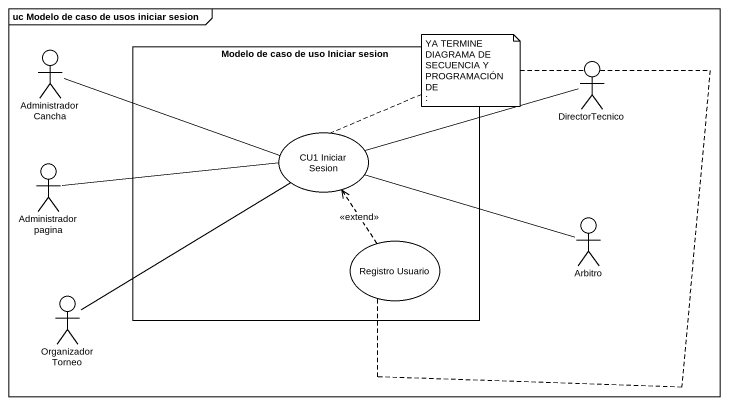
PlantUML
@startuml
mainframe uc Modelo de caso de usos iniciar sesion
rectangle "Modelo de caso de uso Iniciar sesion" as Modelo_de_caso_de_uso {
  usecase "CU1 Iniciar Sesion" as CU1_Iniciar_Sesion
  usecase "Registro Usuario" as Registro_Usuario
}
actor AdministradorCancha
actor DirectorTecnico
actor "Administrador pagina" as Administrador_pagina
actor Arbitro
actor OrganizadorTorneo
AdministradorCancha -right- CU1_Iniciar_Sesion
DirectorTecnico -left- CU1_Iniciar_Sesion
Administrador_pagina -right- CU1_Iniciar_Sesion
Registro_Usuario .up.> CU1_Iniciar_Sesion : <<extend>>
Arbitro -left- CU1_Iniciar_Sesion
OrganizadorTorneo -up- CU1_Iniciar_Sesion
note as N1
  YA TERMINE DIAGRAMA DE SECUENCIA Y PROGRAMACIÓN DE
  :
end note
N1 .. CU1_Iniciar_Sesion
N1 .. Registro_Usuario
@enduml
